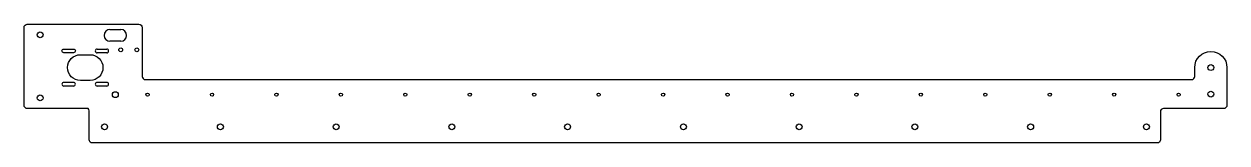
# Model space of a CAD drawing. Header units: millimetres. Extents: x -1105 to 15, y -15 to 96.
import ezdxf

# ---------------------------------------------------------------- set-up
doc = ezdxf.new("R2010")
doc.units = ezdxf.units.MM
doc.layers.get('0').update_dxf_attribs({"linetype": 'CONTINUOUS'})

msp = doc.modelspace()

# ---------------------------------------------------------------- linework, layer by layer
for p, q in [((-1025, 90.7), (-1015, 90.7)), ((-1015, 79.7), (-1025, 79.7)), ((-1037, 72.5), (-1028, 72.5)), ((-1028, 69), (-1037, 69)), ((-1068, 41.5), (-1059, 41.5)), ((-1059, 38), (-1068, 38)), ((-1037, 41.5), (-1028, 41.5)), ((-1028, 38), (-1037, 38))]:
    msp.add_line(p, q)
for points in [[(15, 20, -0.414214), (12, 17), (-44, 17, 0.414214), (-47, 14), (-47, -12, -0.414214), (-50, -15), (-1041.3, -15, -0.414214), (-1044.3, -12), (-1044.3, 8.7), (-1044.3, 14.8, 0.213422), (-1045.3, 17), (-1102, 17, -0.414214), (-1105, 20), (-1105, 92.7, -0.414214), (-1102, 95.7), (-998, 95.7, -0.414214), (-995, 92.7), (-995, 47, 0.414214), (-992, 44), (-648, 44), (-18, 44, 0.414214), (-15, 47), (-15, 55.2, -1), (15, 55.2)], [(-1068, 69, -1), (-1068, 72.5), (-1059, 72.5, -1), (-1059, 69)], [(-1052.5, 43.2, -1), (-1052.5, 67.2), (-1043.5, 67.2, -1), (-1043.5, 43.2)]]:
    msp.add_lwpolyline(points, format="xyb", close=True)
for centre, radius in [((-1090, 85.7), 2.75), ((-1015, 71.7), 1.75), ((-1000, 71.7), 1.75), ((0, 55.2), 2.75), ((-1090, 27), 2.75), ((-1020, 30), 2.75), ((-990, 30), 1.5), ((-930, 30), 1.5), ((-870, 30), 1.5), ((-810, 30), 1.5), ((-750, 30), 1.5), ((-690, 30), 1.5), ((-630, 30), 1.5), ((-570, 30), 1.5), ((-510, 30), 1.5), ((-450, 30), 1.5), ((-390, 30), 1.5), ((-330, 30), 1.5), ((-270, 30), 1.5), ((-210, 30), 1.5), ((-150, 30), 1.5), ((-90, 30), 1.5), ((-30, 30), 1.5), ((0, 30.5), 2.75), ((-1030, 0), 2.75), ((-922.2, 0), 2.75), ((-814.4, 0), 2.75), ((-706.7, 0), 2.75), ((-598.9, 0), 2.75), ((-491.1, 0), 2.75), ((-383.3, 0), 2.75), ((-275.6, 0), 2.75), ((-167.8, 0), 2.75), ((-60, 0), 2.75)]:
    msp.add_circle(centre, radius)
for centre, radius, start, end in [((-1025, 85.2), 5.5, 90, 270), ((-1015, 85.2), 5.5, -90, 90), ((-1037, 70.7), 1.75, 90, 270), ((-1028, 70.7), 1.75, -90, 90), ((-1068, 39.7), 1.75, 90, 270), ((-1059, 39.7), 1.75, -90, 90), ((-1037, 39.7), 1.75, 90, 270), ((-1028, 39.7), 1.75, -90, 90)]:
    msp.add_arc(centre, radius, start, end)

doc.saveas('drawing.dxf')
